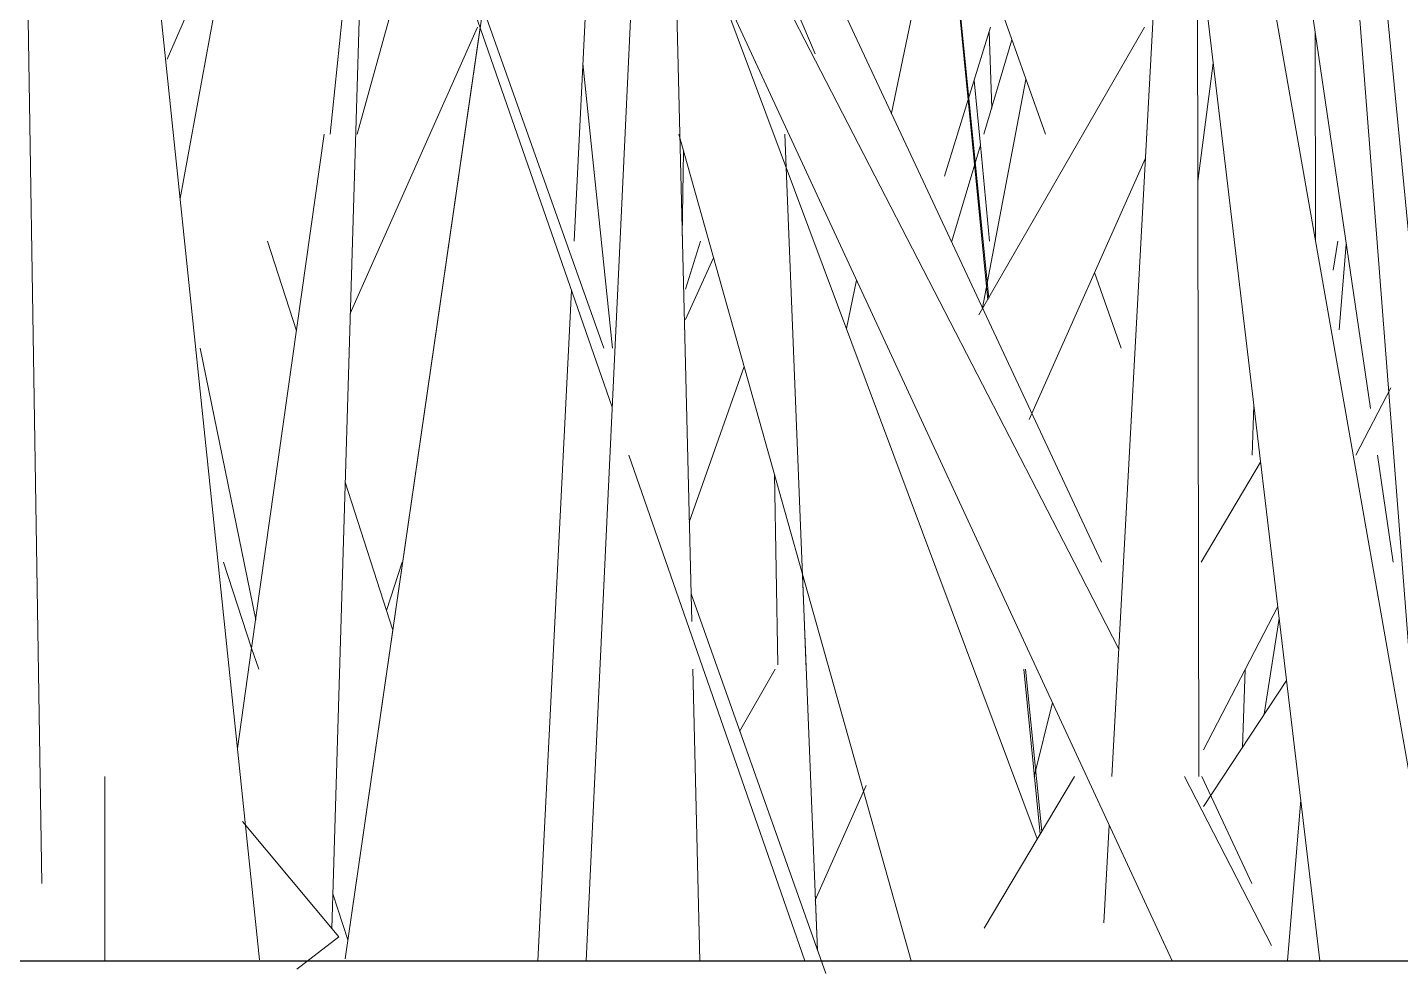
# Model space of a CAD drawing. Header units: millimetres. Extents: x -9575 to 27274, y -4387 to 11354.
# Drawn here: x -6287.36 to -6251.98, y 3047.67 to 3072.05 of the extents above; entities that cross this region are included whole.
import ezdxf

# ---------------------------------------------------------------- set-up
doc = ezdxf.new("R2010")
doc.units = ezdxf.units.MM
doc.layers.add('G-IMPT', color=8, linetype='Continuous', lineweight=9)

# ---------------------------------------------------------------- blocks, each defined once
blk = doc.blocks.new('Grass Array - 25_dwg-V49-North')
at = {"layer": 'G-IMPT'}
for p, q in [((-6281.379, 3048.02), (-6287.95, 3111.006)), ((-6251.143, 3048), (-6256.044, 3111.062)), ((-6272.508, 3063.788), (-6287.199, 3105.172)), ((-6260.389, 3058.27), (-6282.433, 3101.013)), ((-6279.172, 3048.052), (-6271.569, 3100.521)), ((-6254.983, 3100.053), (-6250.034, 3048.716)), ((-6287.773, 3099.735), (-6286.992, 3049.993)), ((-6284.129, 3096.31), (-6272.292, 3062.269)), ((-6257.539, 3094.748), (-6252.749, 3062.23)), ((-6277.996, 3091.44), (-6257.863, 3048)), ((-6259.678, 3058.27), (-6270.403, 3081.184)), ((-6270.822, 3080.341), (-6267.065, 3071.377)), ((-6257.917, 3080.341), (-6259.413, 3052.752)), ((-6278.447, 3079.969), (-6279.563, 3069.306)), ((-6272.609, 3079.816), (-6273.275, 3066.547)), ((-6271.569, 3077.573), (-6272.966, 3048)), ((-6264.067, 3077.582), (-6261.129, 3069.306)), ((-6283.426, 3067.645), (-6281.729, 3076.906)), ((-6278.68, 3076.646), (-6279.519, 3048.831)), ((-6263.727, 3076.399), (-6265.095, 3069.844)), ((-6263.727, 3076.374), (-6262.614, 3065.034)), ((-6262.589, 3065.078), (-6263.718, 3076.439)), ((-6278.866, 3069.306), (-6277.081, 3075.725)), ((-6282.199, 3074.823), (-6283.759, 3071.24)), ((-6270.242, 3056.746), (-6270.684, 3074.823)), ((-6257.178, 3052.752), (-6257.209, 3074.525)), ((-6269.764, 3073.678), (-6261.336, 3051.144)), ((-6279.172, 3048.052), (-6275.694, 3072.054)), ((-6275.762, 3072.065), (-6279.041, 3064.685)), ((-6262.54, 3072.065), (-6263.727, 3068.22)), ((-6258.573, 3072.065), (-6262.839, 3064.644)), ((-6262.717, 3069.306), (-6261.99, 3071.732)), ((-6262.506, 3069.97), (-6262.575, 3071.951)), ((-6254.177, 3071.921), (-6254.169, 3066.578)), ((-6272.281, 3063.788), (-6273.045, 3071.122)), ((-6257.2, 3068.094), (-6256.805, 3071.132)), ((-6262.803, 3069.017), (-6262.965, 3070.688)), ((-6262.747, 3064.827), (-6261.628, 3070.711)), ((-6279.715, 3069.306), (-6281.583, 3056.06)), ((-6264.586, 3048), (-6270.577, 3069.306)), ((-6266.999, 3048.268), (-6267.842, 3069.306)), ((-6262.803, 3069.017), (-6263.541, 3066.547)), ((-6262.803, 3069.017), (-6262.566, 3066.547)), ((-6270.45, 3068.855), (-6270.485, 3066.681)), ((-6261.549, 3061.95), (-6258.549, 3068.689)), ((-6280.43, 3064.235), (-6281.174, 3066.547)), ((-6270.403, 3065.311), (-6270.016, 3066.547)), ((-6270.403, 3064.53), (-6269.679, 3066.113)), ((-6259.863, 3065.738), (-6259.171, 3063.788)), ((-6265.993, 3065.543), (-6266.254, 3064.294)), ((-6273.338, 3065.278), (-6274.206, 3048)), ((-6282.91, 3063.788), (-6281.479, 3056.79)), ((-6268.891, 3063.312), (-6270.305, 3059.307)), ((-6253.127, 3061.029), (-6252.228, 3062.768)), ((-6255.758, 3062.323), (-6255.8, 3061.029)), ((-6271.861, 3061.029), (-6267.33, 3048)), ((-6255.582, 3060.846), (-6257.11, 3058.27)), ((-6252.572, 3061.029), (-6252.166, 3058.27)), ((-6268.113, 3060.544), (-6268.022, 3055.626)), ((-6277.945, 3056.521), (-6279.172, 3060.332)), ((-6281.583, 3056.06), (-6282.312, 3058.27)), ((-6278.109, 3057.03), (-6277.708, 3058.27)), ((-6259.235, 3056.033), (-6260.389, 3058.269)), ((-6267.289, 3055.511), (-6267.387, 3057.964)), ((-6266.786, 3047.67), (-6270.26, 3057.455)), ((-6257.051, 3053.433), (-6255.14, 3057.131)), ((-6281.947, 3053.469), (-6281.583, 3056.06)), ((-6281.583, 3056.06), (-6281.401, 3055.511)), ((-6270.029, 3048), (-6270.212, 3055.511)), ((-6268.088, 3055.511), (-6269.01, 3053.907)), ((-6261.68, 3055.511), (-6261.263, 3051.266)), ((-6261.223, 3051.334), (-6261.638, 3055.511)), ((-6255.98, 3055.505), (-6256.045, 3053.504)), ((-6254.914, 3055.223), (-6257.051, 3051.977)), ((-6260.946, 3054.653), (-6261.415, 3052.752)), ((-6285.362, 3048), (-6285.367, 3052.752)), ((-6260.382, 3052.752), (-6262.704, 3048.837)), ((-6255.297, 3048.397), (-6257.543, 3052.752)), ((-6255.804, 3049.993), (-6257.095, 3052.752)), ((-6267.065, 3049.558), (-6265.749, 3052.514)), ((-6279.335, 3048.62), (-6281.82, 3051.589)), ((-6259.482, 3051.493), (-6259.618, 3048.979)), ((-6279.492, 3049.725), (-6279.101, 3048.541)), ((-6266.999, 3048.268), (-6267.058, 3049.747)), ((-6279.335, 3048.62), (-6280.419, 3047.784))]:
    blk.add_line(p, q, dxfattribs=at)
blk = doc.blocks.new('Grass Array - 25_dwg-V50-North')
at = {"layer": 'G-IMPT'}
for p, q in [((-6251.307, 3050.293), (-6260.646, 3103.428)), ((-6259.468, 3093.519), (-6254.055, 3048)), ((-6253.594, 3066.547), (-6253.711, 3065.798)), ((-6253.555, 3064.265), (-6253.374, 3066.471)), ((-6253.555, 3064.265), (-6253.374, 3066.471)), ((-6255.104, 3056.823), (-6255.488, 3054.351)), ((-6254.888, 3048), (-6254.548, 3052.148)), ((-6254.888, 3048), (-6254.548, 3052.148))]:
    blk.add_line(p, q, dxfattribs=at)
blk = doc.blocks.new('Grass Array - Grass Array-V52-North')
for name in ['Grass Array - 25_dwg-V49-North', 'Grass Array - 25_dwg-V50-North']:
    blk.add_blockref(name, (0, 0))

msp = doc.modelspace()

# ---------------------------------------------------------------- linework, layer by layer
msp.add_line((-6653.468, 3048), (-5853.368, 3048))

# ---------------------------------------------------------------- block references
msp.add_blockref('Grass Array - Grass Array-V52-North', (0, 0))

doc.saveas('drawing.dxf')
